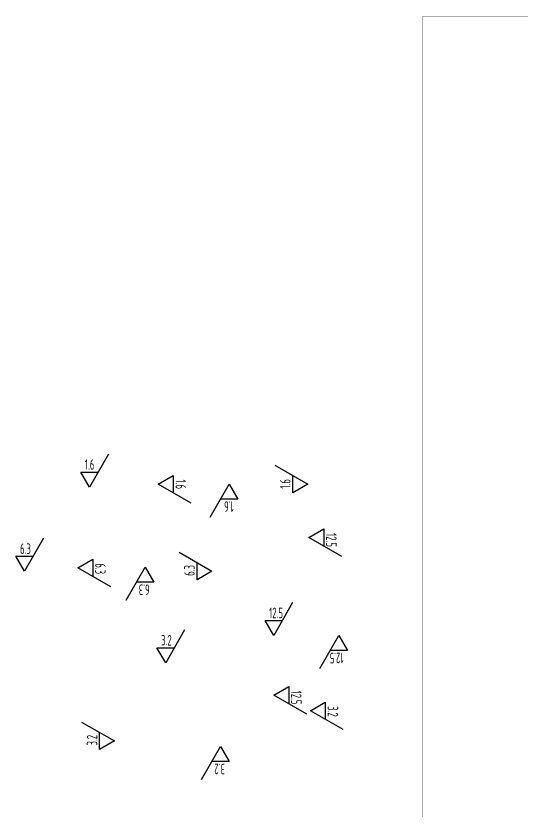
# Model space of a CAD drawing. Header units: millimetres. Extents: x -134 to 1622, y -8 to 444.
# Drawn here: x -134.3 to 33.9, y 179.6 to 444 of the extents above; entities that cross this region are included whole.
import ezdxf

# ---------------------------------------------------------------- set-up
doc = ezdxf.new("R2010")
doc.units = ezdxf.units.MM
doc.header["$LTSCALE"] = 0.25
doc.layers.add('P', color=7, linetype='Continuous')
doc.layers.add('标注线', color=3, linetype='Continuous')
doc.styles.add('gbcbig1', font='gbenor.shx', dxfattribs={"width": 0.7, "height": 5, "bigfont": 'gbcbig.shx'})

# ---------------------------------------------------------------- blocks, each defined once
blk = doc.blocks.new('粗糙度12.5')
at = {"layer": '标注线'}
for p, q in [((6.296999999999997, 10.95400000000001), (0, 0)), ((0, 0), (-2.891999999999996, 4.975000000000023)), ((-2.891999999999996, 4.975000000000023), (2.858000000000004, 4.975000000000023))]:
    blk.add_line(p, q, dxfattribs=at)
at = {"layer": '标注线', "insert": (-1.516330171194113, 9.246489962780856), "char_height": 3.5, "attachment_point": 1, "style": 'gbcbig1'}
blk.add_mtext_dynamic_manual_height_columns('12.5', width=18.05862182737883, gutter_width=25, heights=[0], dxfattribs=at)

msp = doc.modelspace()

# ---------------------------------------------------------------- linework, layer by layer
at = {"layer": 'P', "const_width": 0.198}
msp.add_lwpolyline([(0.935, 0.8819999999999999), (627.494, 0.8819999999999999), (627.494, 443.9265), (0.935, 443.9265), (0.935, 0.8819999999999999)], dxfattribs=at)
at = {"layer": '标注线'}
for p, q in [((-103.5746140728211, 298.3204973149672), (-109.8716140728211, 287.3664973149672)), ((-48.24051463980715, 294.62948171712), (-37.28651463980714, 288.33248171712)), ((-109.8716140728211, 287.3664973149672), (-112.7636140728211, 292.3414973149672)), ((-112.7636140728211, 292.3414973149672), (-107.0136140728211, 292.3414973149672)), ((-86.98521360468928, 288.33248171712), (-82.01021360468926, 291.22448171712)), ((-82.01021360468926, 291.22448171712), (-82.01021360468928, 285.47448171712)), ((-42.26151463980716, 285.44048171712), (-42.26151463980716, 291.19048171712)), ((-76.0312136046893, 282.03548171712), (-86.98521360468928, 288.33248171712)), ((-69.75112289333217, 277.37848171712), (-63.45412289333217, 288.33248171712)), ((-63.45412289333217, 288.33248171712), (-60.56212289333217, 283.35748171712)), ((-37.28651463980714, 288.33248171712), (-42.26151463980716, 285.44048171712)), ((-60.56212289333217, 283.35748171712), (-66.31212289333217, 283.35748171712)), ((-125.1109698535711, 270.3191544448463), (-131.4079698535711, 259.3651544448462)), ((-80.09567118203793, 265.6621544448462), (-69.14167118203792, 259.3651544448462)), ((-131.4079698535711, 259.3651544448462), (-134.2999698535711, 264.3401544448462)), ((-134.2999698535711, 264.3401544448462), (-128.5499698535711, 264.3401544448462)), ((-113.7307244761934, 260.4808099672354), (-108.7557244761933, 263.3728099672354)), ((-108.7557244761933, 263.3728099672354), (-108.7557244761933, 257.6228099672354)), ((-74.11667118203795, 256.4731544448463), (-74.11667118203795, 262.2231544448463)), ((-102.7767244761934, 254.1838099672354), (-113.7307244761934, 260.4808099672354)), ((-97.69255320744206, 249.757219428861), (-91.39555320744206, 260.711219428861)), ((-91.39555320744206, 260.711219428861), (-88.50355320744207, 255.736219428861)), ((-69.14167118203792, 259.3651544448462), (-74.11667118203795, 256.4731544448463)), ((-88.50355320744207, 255.736219428861), (-94.25355320744207, 255.736219428861)), ((-42.33325558081874, 248.9599785852138), (-48.63025558081874, 238.0059785852138)), ((-48.63025558081874, 238.0059785852138), (-51.52225558081874, 242.9809785852138)), ((-51.52225558081874, 242.9809785852138), (-45.77225558081874, 242.9809785852138)), ((-78.23499696155707, 239.8729707835867), (-84.53199696155707, 228.9189707835867)), ((-33.25889880578595, 227.0519785852138), (-26.96189880578595, 238.0059785852138)), ((-26.96189880578595, 238.0059785852138), (-24.06989880578595, 233.0309785852138)), ((-84.53199696155707, 228.9189707835867), (-87.42399696155707, 233.8939707835867)), ((-87.42399696155707, 233.8939707835867), (-81.67399696155707, 233.8939707835867)), ((-24.06989880578595, 233.0309785852138), (-29.81989880578595, 233.0309785852138)), ((-48.63025558081874, 218.153813147116), (-43.65525558081872, 221.045813147116)), ((-43.65525558081872, 221.045813147116), (-43.65525558081873, 215.295813147116)), ((-37.67625558081875, 211.856813147116), (-48.63025558081874, 218.153813147116)), ((-36.4534591948659, 212.9819661263751), (-31.47845919486588, 215.8739661263751)), ((-31.47845919486588, 215.8739661263751), (-31.47845919486588, 210.1239661263751)), ((-25.49945919486589, 206.6849661263751), (-36.4534591948659, 212.9819661263751)), ((-112.4635239152206, 209.226719921309), (-101.5095239152206, 202.929719921309)), ((-106.4845239152206, 200.037719921309), (-106.4845239152206, 205.787719921309)), ((-101.5095239152206, 202.929719921309), (-106.4845239152206, 200.037719921309)), ((-72.65640663317888, 190.1351677724895), (-66.35940663317888, 201.0891677724895)), ((-66.35940663317888, 201.0891677724895), (-63.46740663317888, 196.1141677724895)), ((-63.46740663317888, 196.1141677724895), (-69.21740663317888, 196.1141677724895))]:
    msp.add_line(p, q, dxfattribs=at)

# ---------------------------------------------------------------- block references
at = {"layer": '标注线', "rotation": 270}
msp.add_blockref('粗糙度12.5', (-36.96678188057467, 270.5238650395825), dxfattribs=at)

# ---------------------------------------------------------------- texts
at = {"layer": '标注线', "char_height": 3.5, "attachment_point": 1, "style": 'gbcbig1'}
for s, insert in [('1.6', (-111.3879442440152, 296.6129872777481)), ('6.3', (-132.9243000247652, 268.6116444076271)), ('12.5', (-50.14658575201285, 247.2524685479947)), ('3.2', (-86.04832713275118, 238.1654607463676))]:
    msp.add_mtext_dynamic_manual_height_columns(s, width=18.05862182737883, gutter_width=25, heights=[0], dxfattribs=dict(at, insert=insert))
for s, insert, rotation in [('1.6', (-77.73872364190842, 289.8488118883141), 270), ('1.6', (-46.53300460258799, 286.8161515459259), 89.99999999999999), ('1.6', (-61.93779272213806, 279.0859917543391), 180), ('6.3', (-104.4842345134125, 261.9971401384295), 270), ('6.3', (-78.38816114481878, 257.8488242736521), 90), ('6.3', (-89.87922303624795, 251.4647294660802), 180), ('12.5', (-25.44556863459184, 228.759488622433), 180), ('12.5', (-39.38376561803788, 219.6701433183101), 270), ('3.2', (-27.20696923208504, 214.4982962975693), 270), ('3.2', (-110.7560138780015, 201.4133897501149), 90), ('3.2', (-64.84307646198477, 191.8426778097087), 180)]:
    msp.add_mtext_dynamic_manual_height_columns(s, width=18.05862182737883, gutter_width=25, heights=[0], dxfattribs=dict(at, insert=insert, rotation=rotation))

doc.saveas('drawing.dxf')
